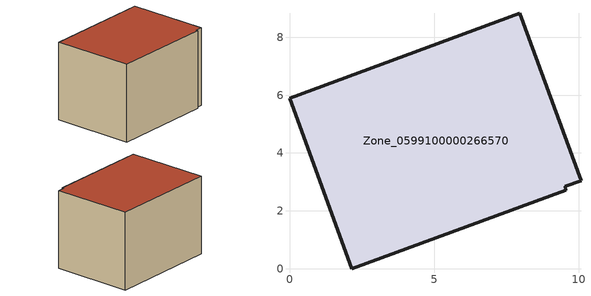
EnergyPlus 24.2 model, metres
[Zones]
Zone_0599100000266570
 floor ground (C_G): 10.08,3.05 9.54,2.84 9.56,2.71 2.16,0 0,5.9 7.97,8.83 z3.36
 wall outside (C_F): 10.08,3.05 7.97,8.83 0,5.9 2.16,0 9.56,2.71 9.54,2.84 10.08,3.05 z3.36:9.34
 roof outside (C_R): 9.54,2.84 10.08,3.05 7.97,8.83 0,5.9 2.16,0 9.56,2.71 z9.34
[BUILDING]
Pand.0599100000266570: North Axis=0; Terrain=City; Loads Convergence Tolerance Value=0.04; Temperature Convergence Tolerance Value=0.4; Solar Distribution=FullExterior; Maximum Number of Warmup Days=25; Minimum Number of Warmup Days=1
[Site:Location]
Rotterdam.The.Hague.AP_ZH_NLD Design_Conditions: Latitude=51.96; Longitude=4.45; Time Zone=1; Elevation=-4.5
[SITE:GROUNDTEMPERATURE:BUILDINGSURFACE]
18, 18, 18, 18, 18, 18, 18, 18, 18, 18, 18, 18
[MATERIAL] Thermal Absorptance=0.9; Solar Absorptance=0.7; Visible Absorptance=0.7
Name | Roughness | Thickness | Conductivity | Density | Specific Heat
G.TC.1946-1964 | MediumSmooth | 0.15 | 1 | 540 | 1210
F.TC.1946-1964 | Rough | 0.3 | 0.857143 | 1920 | 840
R.TC.1946-1964 | MediumRough | 0.2 | 0.235294 | 1500 | 1000
[CONSTRUCTION]
C_G: G.TC.1946-1964
C_F: F.TC.1946-1964
C_R: R.TC.1946-1964
[ZONE]
Zone_0599100000266570: Type=1; Multiplier=1; Ceiling Height=Autocalculate; Volume=Autocalculate; Floor Area=autocalculate; Part of Total Floor Area=Yes
[ZONEINFILTRATION:DESIGNFLOWRATE]
Infil_Zone_0599100000266570: Zone or ZoneList or Space or SpaceList=Zone_0599100000266570; Schedule=AlwaysOn; Design Flow Rate Calculation Method=Flow/Area; Flow Rate per Floor Area=0.003; Constant Term Coefficient=1; Temperature Term Coefficient=0; Velocity Term Coefficient=0; Velocity Squared Term Coefficient=0
[HVACTEMPLATE:ZONE:IDEALLOADSAIRSYSTEM]
Zone_0599100000266570: Maximum Heating Supply Air Temperature=50; Minimum Cooling Supply Air Temperature=13; Maximum Heating Supply Air Humidity Ratio=0.0156; Minimum Cooling Supply Air Humidity Ratio=0.0077; Heating Limit=NoLimit; Cooling Limit=NoLimit; Dehumidification Control Type=ConstantSensibleHeatRatio; Cooling Sensible Heat Ratio=0.7; Dehumidification Setpoint=60; Humidification Control Type=None; Humidification Setpoint=30; Outdoor Air Method=None; Outdoor Air Flow Rate per Person=0.00944; Outdoor Air Flow Rate per Zone Floor Area=0; Outdoor Air Flow Rate per Zone=0; Demand Controlled Ventilation Type=None; Outdoor Air Economizer Type=NoEconomizer; Heat Recovery Type=None; Sensible Heat Recovery Effectiveness=0.7; Latent Heat Recovery Effectiveness=0.65
[ZONECONTROL:THERMOSTAT]
ThermostatControl_Zone_0599100000266570: Zone or ZoneList=Zone_0599100000266570; Control Type Schedule=DualSetpointControlType; Control 1=Thermostat_Zone_0599100000266570; Temperature Difference Between Cutout And Setpoint=0
[THERMOSTATSETPOINT:DUALSETPOINT]
Thermostat_Zone_0599100000266570: Heating Setpoint Temperature Schedule=HeatingSetpoint_Zone_0599100000266570; Cooling Setpoint Temperature Schedule=CoolingSetpoint_Zone_0599100000266570
[SCHEDULE:COMPACT]
HeatingSetpoint_Zone_0599100000266570: Through: 12/31, For: AllDays, Until: 24:00, 21
CoolingSetpoint_Zone_0599100000266570: Through: 12/31, For: AllDays, Until: 24:00, 24
DualSetpointControlType: Through: 12/31, For: AllDays, Until: 24:00, 4
AlwaysOn: Through: 12/31, For: AllDays, Until: 24:00, 1
